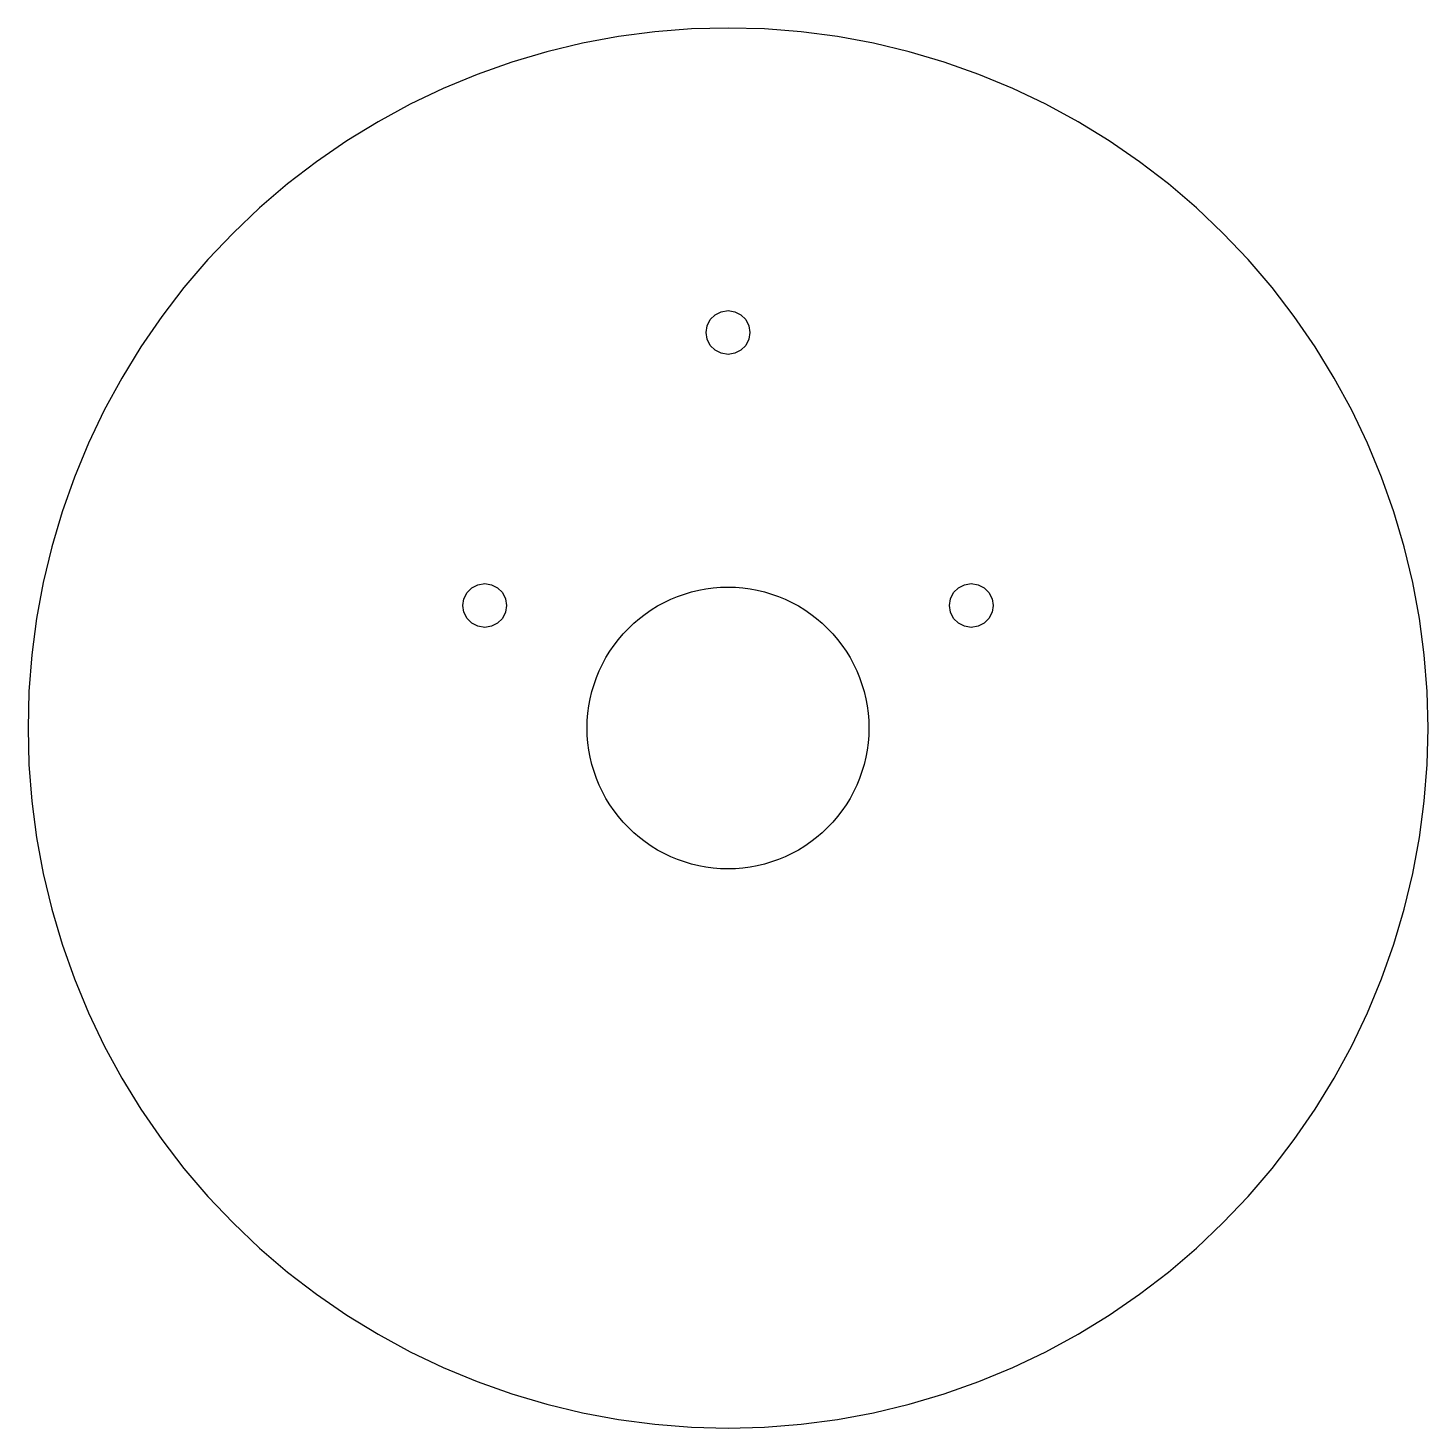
# Model space of a CAD drawing. Header units: metres. Extents: x -40 to 40, y -40 to 40.
import ezdxf

# ---------------------------------------------------------------- set-up
doc = ezdxf.new("R2010")
doc.units = ezdxf.units.M

msp = doc.modelspace()

# ---------------------------------------------------------------- linework, layer by layer
for p, q in [((0, 40), (-2.09344, 39.9452)), ((2.09344, 39.9452), (0, 40)), ((-6.25738, 39.5075), (-8.31647, 39.1259)), ((-4.18114, 39.7809), (-6.25738, 39.5075)), ((-2.09344, 39.9452), (-4.18114, 39.7809)), ((4.18114, 39.7809), (2.09344, 39.9452)), ((6.25738, 39.5075), (4.18114, 39.7809)), ((8.31647, 39.1259), (6.25738, 39.5075)), ((-10.3528, 38.637), (-12.3607, 38.0423)), ((-8.31647, 39.1259), (-10.3528, 38.637)), ((10.3528, 38.637), (8.31647, 39.1259)), ((12.3607, 38.0423), (10.3528, 38.637)), ((-12.3607, 38.0423), (-14.3347, 37.3432)), ((14.3347, 37.3432), (12.3607, 38.0423)), ((-14.3347, 37.3432), (-16.2695, 36.5418)), ((16.2695, 36.5418), (14.3347, 37.3432)), ((-16.2695, 36.5418), (-18.1596, 35.6403)), ((18.1596, 35.6403), (16.2695, 36.5418)), ((-18.1596, 35.6403), (-20, 34.641)), ((20, 34.641), (18.1596, 35.6403)), ((-20, 34.641), (-21.7856, 33.5468)), ((21.7856, 33.5468), (20, 34.641)), ((-21.7856, 33.5468), (-23.5114, 32.3607)), ((23.5114, 32.3607), (21.7856, 33.5468)), ((-23.5114, 32.3607), (-25.1728, 31.0858)), ((25.1728, 31.0858), (23.5114, 32.3607)), ((-25.1728, 31.0858), (-26.7652, 29.7258)), ((26.7652, 29.7258), (25.1728, 31.0858)), ((-26.7652, 29.7258), (-28.2843, 28.2843)), ((28.2843, 28.2843), (26.7652, 29.7258)), ((-28.2843, 28.2843), (-29.7258, 26.7652)), ((29.7258, 26.7652), (28.2843, 28.2843)), ((-29.7258, 26.7652), (-31.0858, 25.1728)), ((31.0858, 25.1728), (29.7258, 26.7652)), ((-31.0858, 25.1728), (-32.3607, 23.5114)), ((32.3607, 23.5114), (31.0858, 25.1728)), ((-32.3607, 23.5114), (-33.5468, 21.7856)), ((-1.18882, 22.9863), (-1.01127, 23.3347)), ((-1.01127, 23.3347), (-0.734731, 23.6113)), ((-0.734731, 23.6113), (-0.386271, 23.7888)), ((-0.386271, 23.7888), (0, 23.85)), ((0, 23.85), (0.386271, 23.7888)), ((0.386271, 23.7888), (0.734731, 23.6113)), ((0.734731, 23.6113), (1.01127, 23.3347)), ((1.01127, 23.3347), (1.18882, 22.9863)), ((33.5468, 21.7856), (32.3607, 23.5114)), ((-1.25, 22.6), (-1.18882, 22.9863)), ((-1.18882, 22.2137), (-1.25, 22.6)), ((1.18882, 22.9863), (1.25, 22.6)), ((1.25, 22.6), (1.18882, 22.2137)), ((-33.5468, 21.7856), (-34.641, 20)), ((-1.01127, 21.8653), (-1.18882, 22.2137)), ((-0.734731, 21.5887), (-1.01127, 21.8653)), ((1.01127, 21.8653), (0.734731, 21.5887)), ((1.18882, 22.2137), (1.01127, 21.8653)), ((34.641, 20), (33.5468, 21.7856)), ((-0.386271, 21.4112), (-0.734731, 21.5887)), ((0, 21.35), (-0.386271, 21.4112)), ((0.386271, 21.4112), (0, 21.35)), ((0.734731, 21.5887), (0.386271, 21.4112)), ((-34.641, 20), (-35.6403, 18.1596)), ((35.6403, 18.1596), (34.641, 20)), ((-35.6403, 18.1596), (-36.5418, 16.2695)), ((36.5418, 16.2695), (35.6403, 18.1596)), ((-36.5418, 16.2695), (-37.3432, 14.3347)), ((37.3432, 14.3347), (36.5418, 16.2695)), ((-37.3432, 14.3347), (-38.0423, 12.3607)), ((38.0423, 12.3607), (37.3432, 14.3347)), ((-38.0423, 12.3607), (-38.637, 10.3528)), ((38.637, 10.3528), (38.0423, 12.3607)), ((-38.637, 10.3528), (-39.1259, 8.31647)), ((39.1259, 8.31647), (38.637, 10.3528)), ((-39.1259, 8.31647), (-39.5075, 6.25738)), ((-14.9113, 7.73473), (-14.6347, 8.01127)), ((-14.6347, 8.01127), (-14.2863, 8.18882)), ((-14.2863, 8.18882), (-13.9, 8.25)), ((-13.9, 8.25), (-13.5137, 8.18882)), ((-13.5137, 8.18882), (-13.1653, 8.01127)), ((-13.1653, 8.01127), (-12.8887, 7.73473)), ((-1.2593, 7.95089), (-0.841454, 8.0059)), ((-0.841454, 8.0059), (-0.421304, 8.03897)), ((-0.421304, 8.03897), (0, 8.05)), ((0, 8.05), (0.421304, 8.03897)), ((0.421304, 8.03897), (0.841454, 8.0059)), ((0.841454, 8.0059), (1.2593, 7.95089)), ((12.8887, 7.73473), (13.1653, 8.01127)), ((13.1653, 8.01127), (13.5137, 8.18882)), ((13.5137, 8.18882), (13.9, 8.25)), ((13.9, 8.25), (14.2863, 8.18882)), ((14.2863, 8.18882), (14.6347, 8.01127)), ((14.6347, 8.01127), (14.9113, 7.73473)), ((39.5075, 6.25738), (39.1259, 8.31647)), ((-15.15, 7), (-15.0888, 7.38627)), ((-15.0888, 7.38627), (-14.9113, 7.73473)), ((-12.8887, 7.73473), (-12.7112, 7.38627)), ((-12.7112, 7.38627), (-12.65, 7)), ((-3.65462, 7.1726), (-3.27423, 7.35404)), ((-3.27423, 7.35404), (-2.88486, 7.51532)), ((-2.88486, 7.51532), (-2.48759, 7.656)), ((-2.48759, 7.656), (-2.08349, 7.7757)), ((-2.08349, 7.7757), (-1.67369, 7.87409)), ((-1.67369, 7.87409), (-1.2593, 7.95089)), ((1.2593, 7.95089), (1.67369, 7.87409)), ((1.67369, 7.87409), (2.08349, 7.7757)), ((2.08349, 7.7757), (2.48759, 7.656)), ((2.48759, 7.656), (2.88486, 7.51532)), ((2.88486, 7.51532), (3.27423, 7.35404)), ((3.27423, 7.35404), (3.65462, 7.1726)), ((12.65, 7), (12.7112, 7.38627)), ((12.7112, 7.38627), (12.8887, 7.73473)), ((14.9113, 7.73473), (15.0888, 7.38627)), ((15.0888, 7.38627), (15.15, 7)), ((-15.0888, 6.61373), (-15.15, 7)), ((-14.9113, 6.26527), (-15.0888, 6.61373)), ((-12.7112, 6.61373), (-12.8887, 6.26527)), ((-12.65, 7), (-12.7112, 6.61373)), ((-5.06603, 6.25602), (-4.73167, 6.51259)), ((-4.73167, 6.51259), (-4.38434, 6.7513)), ((-4.38434, 6.7513), (-4.025, 6.9715)), ((-4.025, 6.9715), (-3.65462, 7.1726)), ((3.65462, 7.1726), (4.025, 6.9715)), ((4.025, 6.9715), (4.38434, 6.7513)), ((4.38434, 6.7513), (4.73167, 6.51259)), ((4.73167, 6.51259), (5.06603, 6.25602)), ((12.7112, 6.61373), (12.65, 7)), ((12.8887, 6.26527), (12.7112, 6.61373)), ((15.0888, 6.61373), (14.9113, 6.26527)), ((15.15, 7), (15.0888, 6.61373)), ((-39.5075, 6.25738), (-39.7809, 4.18114)), ((-14.6347, 5.98873), (-14.9113, 6.26527)), ((-14.2863, 5.81118), (-14.6347, 5.98873)), ((-13.9, 5.75), (-14.2863, 5.81118)), ((-13.5137, 5.81118), (-13.9, 5.75)), ((-13.1653, 5.98873), (-13.5137, 5.81118)), ((-12.8887, 6.26527), (-13.1653, 5.98873)), ((-5.98232, 5.3865), (-5.69221, 5.69221)), ((-5.69221, 5.69221), (-5.3865, 5.98232)), ((-5.3865, 5.98232), (-5.06603, 6.25602)), ((5.06603, 6.25602), (5.3865, 5.98232)), ((5.3865, 5.98232), (5.69221, 5.69221)), ((5.69221, 5.69221), (5.98232, 5.3865)), ((13.1653, 5.98873), (12.8887, 6.26527)), ((13.5137, 5.81118), (13.1653, 5.98873)), ((13.9, 5.75), (13.5137, 5.81118)), ((14.2863, 5.81118), (13.9, 5.75)), ((14.6347, 5.98873), (14.2863, 5.81118)), ((14.9113, 6.26527), (14.6347, 5.98873)), ((39.7809, 4.18114), (39.5075, 6.25738)), ((-6.51259, 4.73167), (-6.25602, 5.06603)), ((-6.25602, 5.06603), (-5.98232, 5.3865)), ((5.98232, 5.3865), (6.25602, 5.06603)), ((6.25602, 5.06603), (6.51259, 4.73167)), ((-39.7809, 4.18114), (-39.9452, 2.09344)), ((-7.1726, 3.65462), (-6.9715, 4.025)), ((-6.9715, 4.025), (-6.7513, 4.38434)), ((-6.7513, 4.38434), (-6.51259, 4.73167)), ((6.51259, 4.73167), (6.7513, 4.38434)), ((6.7513, 4.38434), (6.9715, 4.025)), ((6.9715, 4.025), (7.1726, 3.65462)), ((39.9452, 2.09344), (39.7809, 4.18114)), ((-7.51532, 2.88486), (-7.35404, 3.27423)), ((-7.35404, 3.27423), (-7.1726, 3.65462)), ((7.1726, 3.65462), (7.35404, 3.27423)), ((7.35404, 3.27423), (7.51532, 2.88486)), ((-7.7757, 2.08349), (-7.656, 2.48759)), ((-7.656, 2.48759), (-7.51532, 2.88486)), ((7.51532, 2.88486), (7.656, 2.48759)), ((7.656, 2.48759), (7.7757, 2.08349)), ((-39.9452, 2.09344), (-40, 0)), ((-7.95089, 1.2593), (-7.87409, 1.67369)), ((-7.87409, 1.67369), (-7.7757, 2.08349)), ((7.7757, 2.08349), (7.87409, 1.67369)), ((7.87409, 1.67369), (7.95089, 1.2593)), ((40, 0), (39.9452, 2.09344)), ((-8.03897, 0.421304), (-8.0059, 0.841454)), ((-8.0059, 0.841454), (-7.95089, 1.2593)), ((7.95089, 1.2593), (8.0059, 0.841454)), ((8.0059, 0.841454), (8.03897, 0.421304)), ((-40, 0), (-39.9452, -2.09344)), ((-8.05, 0), (-8.03897, 0.421304)), ((-8.03897, -0.421304), (-8.05, 0)), ((8.03897, 0.421304), (8.05, 0)), ((8.05, 0), (8.03897, -0.421304)), ((39.9452, -2.09344), (40, 0)), ((-8.0059, -0.841454), (-8.03897, -0.421304)), ((8.03897, -0.421304), (8.0059, -0.841454)), ((-7.95089, -1.2593), (-8.0059, -0.841454)), ((-7.87409, -1.67369), (-7.95089, -1.2593)), ((7.95089, -1.2593), (7.87409, -1.67369)), ((8.0059, -0.841454), (7.95089, -1.2593)), ((-39.9452, -2.09344), (-39.7809, -4.18114)), ((-7.7757, -2.08349), (-7.87409, -1.67369)), ((-7.656, -2.48759), (-7.7757, -2.08349)), ((7.7757, -2.08349), (7.656, -2.48759)), ((7.87409, -1.67369), (7.7757, -2.08349)), ((39.7809, -4.18114), (39.9452, -2.09344)), ((-7.51532, -2.88486), (-7.656, -2.48759)), ((-7.35404, -3.27423), (-7.51532, -2.88486)), ((7.51532, -2.88486), (7.35404, -3.27423)), ((7.656, -2.48759), (7.51532, -2.88486)), ((-7.1726, -3.65462), (-7.35404, -3.27423)), ((-6.9715, -4.025), (-7.1726, -3.65462)), ((7.1726, -3.65462), (6.9715, -4.025)), ((7.35404, -3.27423), (7.1726, -3.65462)), ((-39.7809, -4.18114), (-39.5075, -6.25738)), ((-6.7513, -4.38434), (-6.9715, -4.025)), ((-6.51259, -4.73167), (-6.7513, -4.38434)), ((-6.25602, -5.06603), (-6.51259, -4.73167)), ((6.51259, -4.73167), (6.25602, -5.06603)), ((6.7513, -4.38434), (6.51259, -4.73167)), ((6.9715, -4.025), (6.7513, -4.38434)), ((39.5075, -6.25738), (39.7809, -4.18114)), ((-5.98232, -5.3865), (-6.25602, -5.06603)), ((-5.69221, -5.69221), (-5.98232, -5.3865)), ((5.98232, -5.3865), (5.69221, -5.69221)), ((6.25602, -5.06603), (5.98232, -5.3865)), ((-39.5075, -6.25738), (-39.1259, -8.31647)), ((-5.3865, -5.98232), (-5.69221, -5.69221)), ((-5.06603, -6.25602), (-5.3865, -5.98232)), ((-4.73167, -6.51259), (-5.06603, -6.25602)), ((5.06603, -6.25602), (4.73167, -6.51259)), ((5.3865, -5.98232), (5.06603, -6.25602)), ((5.69221, -5.69221), (5.3865, -5.98232)), ((39.1259, -8.31647), (39.5075, -6.25738)), ((-4.38434, -6.7513), (-4.73167, -6.51259)), ((-4.025, -6.9715), (-4.38434, -6.7513)), ((-3.65462, -7.1726), (-4.025, -6.9715)), ((-3.27423, -7.35404), (-3.65462, -7.1726)), ((3.65462, -7.1726), (3.27423, -7.35404)), ((4.025, -6.9715), (3.65462, -7.1726)), ((4.38434, -6.7513), (4.025, -6.9715)), ((4.73167, -6.51259), (4.38434, -6.7513)), ((-2.88486, -7.51532), (-3.27423, -7.35404)), ((-2.48759, -7.656), (-2.88486, -7.51532)), ((-2.08349, -7.7757), (-2.48759, -7.656)), ((-1.67369, -7.87409), (-2.08349, -7.7757)), ((-1.2593, -7.95089), (-1.67369, -7.87409)), ((-0.841454, -8.0059), (-1.2593, -7.95089)), ((1.2593, -7.95089), (0.841454, -8.0059)), ((1.67369, -7.87409), (1.2593, -7.95089)), ((2.08349, -7.7757), (1.67369, -7.87409)), ((2.48759, -7.656), (2.08349, -7.7757)), ((2.88486, -7.51532), (2.48759, -7.656)), ((3.27423, -7.35404), (2.88486, -7.51532)), ((-39.1259, -8.31647), (-38.637, -10.3528)), ((-0.421304, -8.03897), (-0.841454, -8.0059)), ((0, -8.05), (-0.421304, -8.03897)), ((0.421304, -8.03897), (0, -8.05)), ((0.841454, -8.0059), (0.421304, -8.03897)), ((38.637, -10.3528), (39.1259, -8.31647)), ((-38.637, -10.3528), (-38.0423, -12.3607)), ((38.0423, -12.3607), (38.637, -10.3528)), ((-38.0423, -12.3607), (-37.3432, -14.3347)), ((37.3432, -14.3347), (38.0423, -12.3607)), ((-37.3432, -14.3347), (-36.5418, -16.2695)), ((36.5418, -16.2695), (37.3432, -14.3347)), ((-36.5418, -16.2695), (-35.6403, -18.1596)), ((35.6403, -18.1596), (36.5418, -16.2695)), ((-35.6403, -18.1596), (-34.641, -20)), ((34.641, -20), (35.6403, -18.1596)), ((-34.641, -20), (-33.5468, -21.7856)), ((33.5468, -21.7856), (34.641, -20)), ((-33.5468, -21.7856), (-32.3607, -23.5114)), ((32.3607, -23.5114), (33.5468, -21.7856)), ((-32.3607, -23.5114), (-31.0858, -25.1728)), ((31.0858, -25.1728), (32.3607, -23.5114)), ((-31.0858, -25.1728), (-29.7258, -26.7652)), ((29.7258, -26.7652), (31.0858, -25.1728)), ((-29.7258, -26.7652), (-28.2843, -28.2843)), ((28.2843, -28.2843), (29.7258, -26.7652)), ((-28.2843, -28.2843), (-26.7652, -29.7258)), ((26.7652, -29.7258), (28.2843, -28.2843)), ((-26.7652, -29.7258), (-25.1728, -31.0858)), ((25.1728, -31.0858), (26.7652, -29.7258)), ((-25.1728, -31.0858), (-23.5114, -32.3607)), ((23.5114, -32.3607), (25.1728, -31.0858)), ((-23.5114, -32.3607), (-21.7856, -33.5468)), ((21.7856, -33.5468), (23.5114, -32.3607)), ((-21.7856, -33.5468), (-20, -34.641)), ((20, -34.641), (21.7856, -33.5468)), ((-20, -34.641), (-18.1596, -35.6403)), ((18.1596, -35.6403), (20, -34.641)), ((-18.1596, -35.6403), (-16.2695, -36.5418)), ((16.2695, -36.5418), (18.1596, -35.6403)), ((-16.2695, -36.5418), (-14.3347, -37.3432)), ((14.3347, -37.3432), (16.2695, -36.5418)), ((-14.3347, -37.3432), (-12.3607, -38.0423)), ((12.3607, -38.0423), (14.3347, -37.3432)), ((-12.3607, -38.0423), (-10.3528, -38.637)), ((10.3528, -38.637), (12.3607, -38.0423)), ((-10.3528, -38.637), (-8.31647, -39.1259)), ((-8.31647, -39.1259), (-6.25738, -39.5075)), ((6.25738, -39.5075), (8.31647, -39.1259)), ((8.31647, -39.1259), (10.3528, -38.637)), ((-6.25738, -39.5075), (-4.18114, -39.7809)), ((-4.18114, -39.7809), (-2.09344, -39.9452)), ((-2.09344, -39.9452), (0, -40)), ((0, -40), (2.09344, -39.9452)), ((2.09344, -39.9452), (4.18114, -39.7809)), ((4.18114, -39.7809), (6.25738, -39.5075))]:
    msp.add_line(p, q)

doc.saveas('drawing.dxf')
